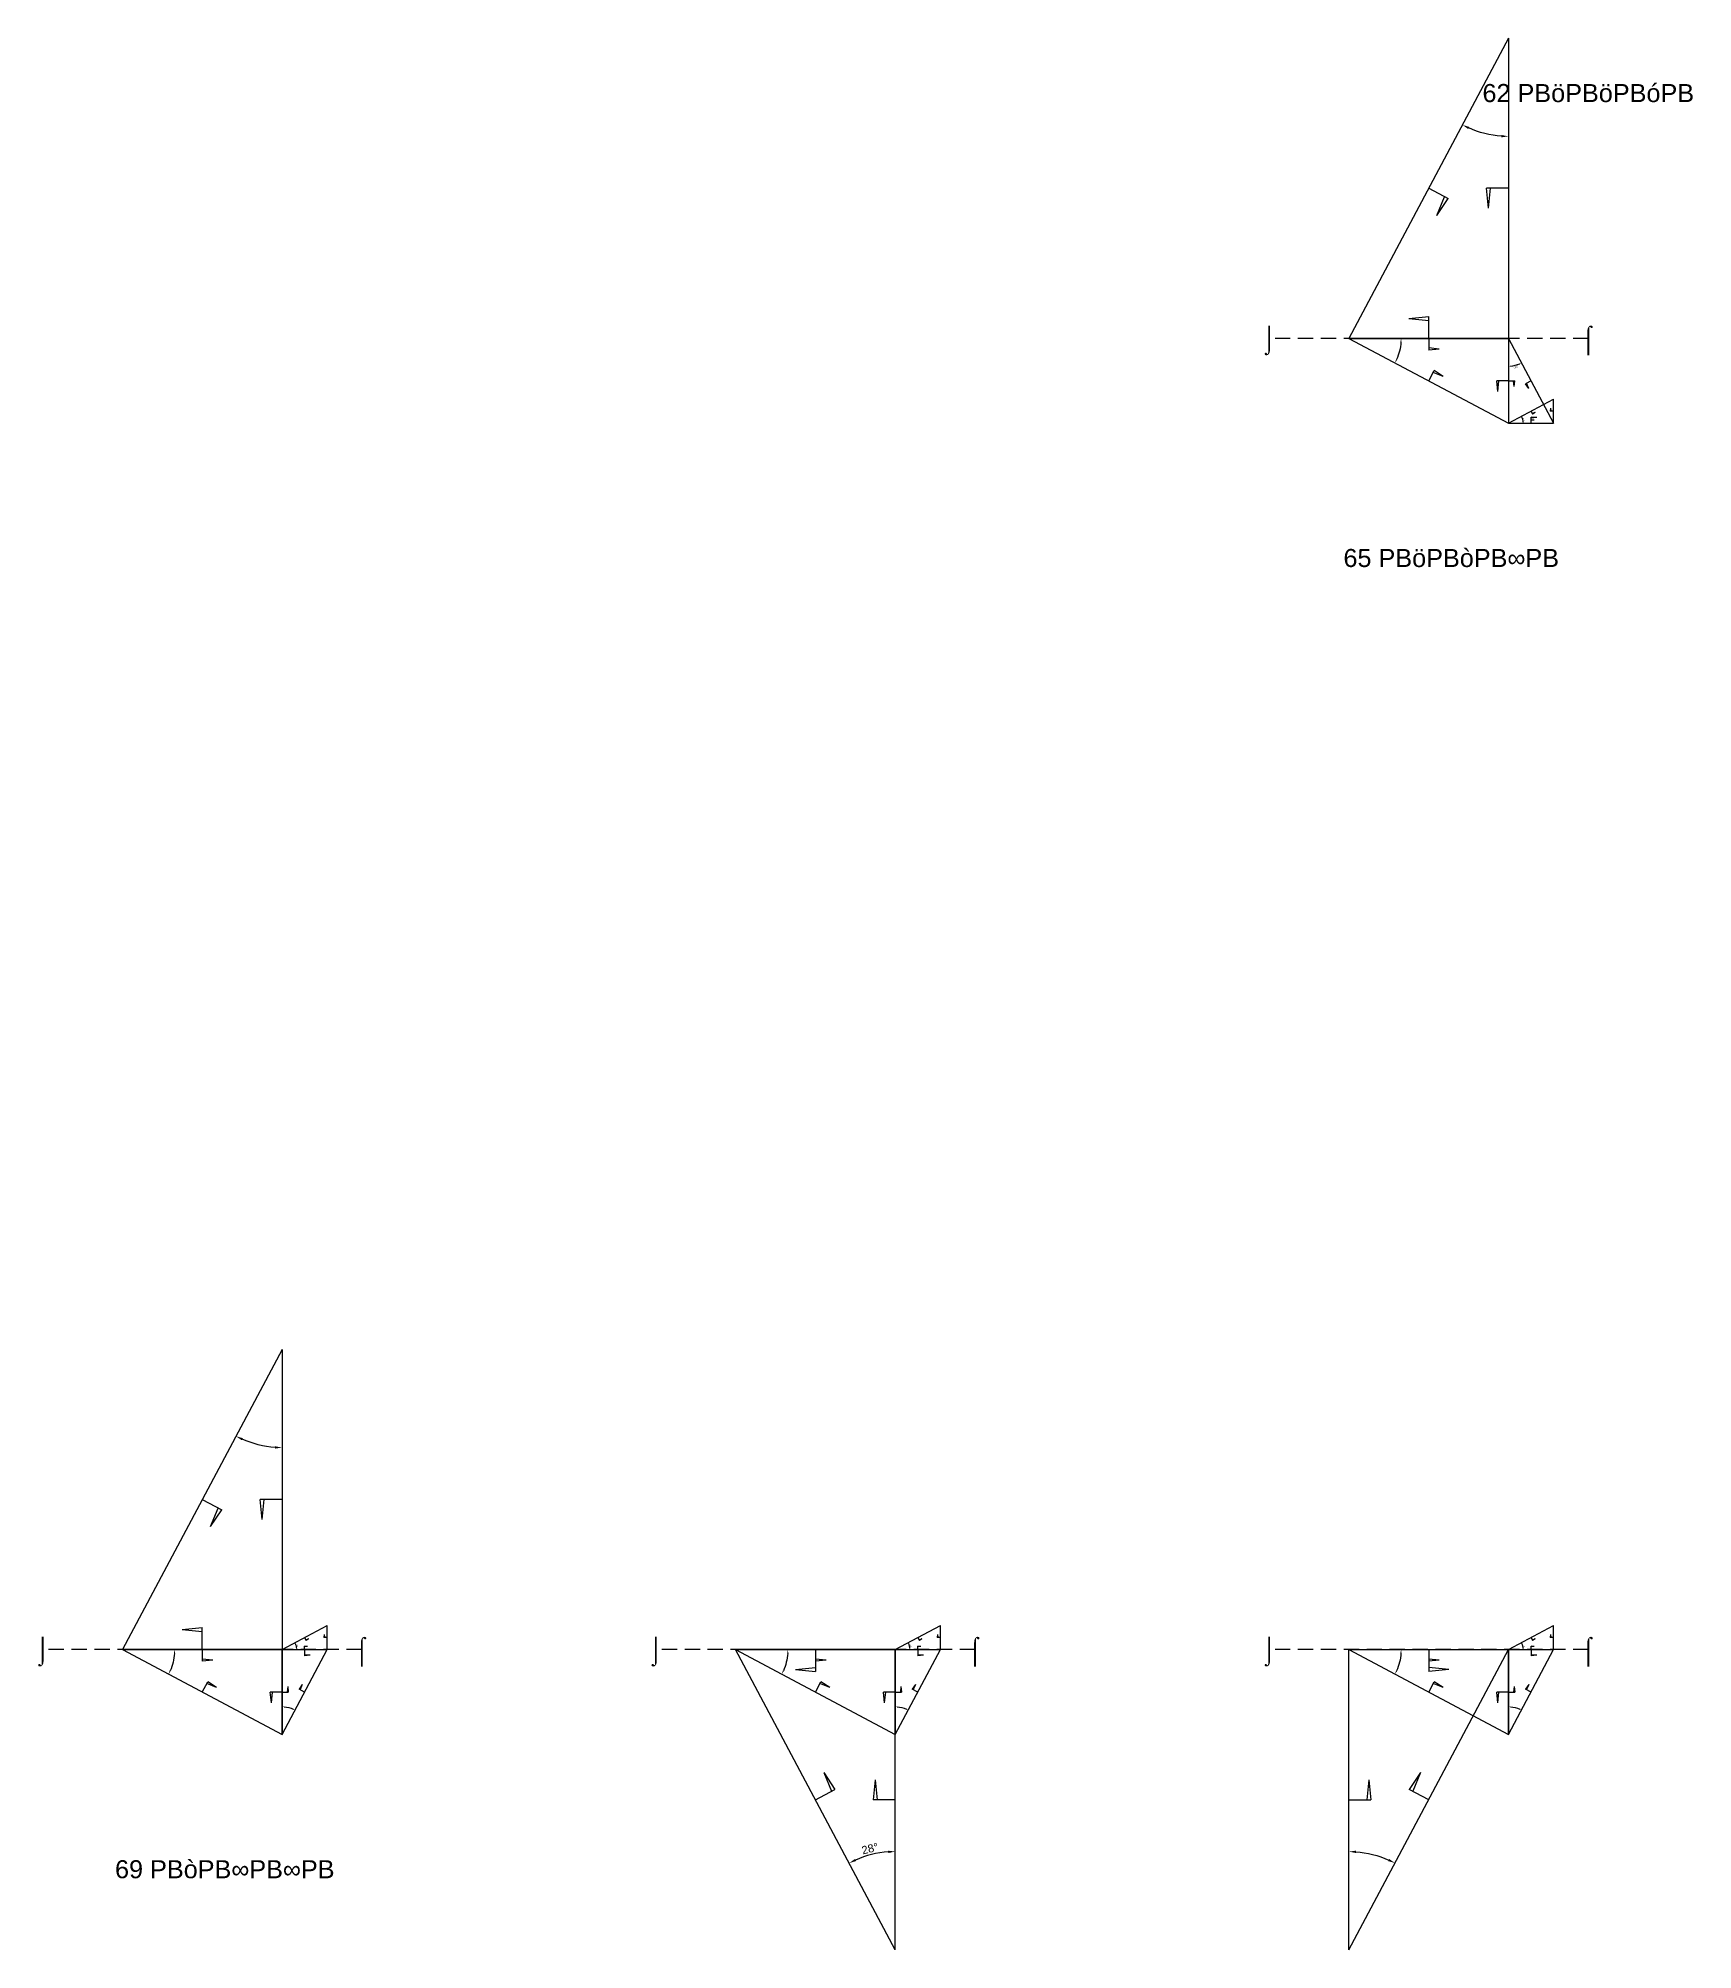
# Model space of a CAD drawing. Header units: millimetres. Extents: x 119083 to 3119777, y -5668141 to 24518.
# Drawn here: x 661447 to 1211484, y -4975946 to -4340439 of the extents above; entities that cross this region are included whole.
import ezdxf
from ezdxf.enums import TextEntityAlignment as Align

# ---------------------------------------------------------------- set-up
doc = ezdxf.new("R2010")
doc.units = ezdxf.units.MM
doc.header["$PDMODE"] = 35
doc.linetypes.add('DASHED', pattern=[19.05, 12.7, -6.35])
for name, color, linetype in [('BASE', 170, 'Continuous'), ('HYPOTENUSE', 20, 'Continuous'), ('PERPENDICULAR', 90, 'Continuous')]:
    doc.layers.add(name, color=color, linetype=linetype)
doc.styles.add('Arial', font='arial_0.ttf')
doc.dimstyles.new('ISO-25', dxfattribs={"dimtxt": 250, "dimasz": 100, "dimexe": 1.25, "dimexo": 0.625, "dimgap": 100, "dimtad": 1, "dimdec": 0, "dimtxsty": 'Arial', "dimcen": 2.5, "dimadec": 0, "dimazin": 0, "dimtfac": 1, "dimtdec": 0, "dimtmove": 0, "dimatfit": 3, "dimfxl": 1, "dimarcsym": 0})

# ---------------------------------------------------------------- blocks, each defined once
blk = doc.blocks.new('*D9')
at = {"color": 0, "lineweight": -2, "ltscale": 100, "transparency": 16777216}
blk.add_arc((0, 0), 4906, 4.08845, 23.91155, dxfattribs=at)
at = {"color": 0, "ltscale": 100, "transparency": 16777216}
for points in [[(4432, 1963), (4537, 2014), (4332, 2303)], [(4952, 352), (4835, 348), (4906, 0)]]:
    blk.add_solid(points, dxfattribs=at)
at = {"layer": 'Defpoints', "color": 0, "ltscale": 100, "transparency": 16777216}
for p in [(15000, 7976), (0, 0), (0, 0), (4841, 796), (15000, 0)]:
    blk.add_point(p, dxfattribs=at)
at = {"color": 0, "ltscale": 100, "transparency": 16777216, "insert": (5055, 1260), "char_height": 400, "attachment_point": 5, "rotation": 284, "style": 'Arial'}
blk.add_mtext('28°', dxfattribs=at)
blk = doc.blocks.new('SanjoyNathGeometrifyingTrigonometryFundamentalLockedSet')
at = {"color": 114, "linetype": 'DASHED', "ltscale": 100, "true_color": 0x139b48}
for p, q in [((14000, 4987.8), (13900, 3987.8)), ((14000, 4987.8), (14100, 3987.8)), ((15000, 3987.8), (13900, 3987.8))]:
    blk.add_line(p, q, dxfattribs=at)
at = {"color": 242, "linetype": 'DASHED', "ltscale": 100, "true_color": 0xcd2027}
for p, q in [((7500, 3987.8), (8016.4, 3016.6)), ((8852.4, 3574.3), (7922.5, 3193.2)), ((8852.4, 3574.3), (8016.4, 3016.6))]:
    blk.add_line(p, q, dxfattribs=at)
at = {"color": 159, "linetype": 'DASHED', "ltscale": 100, "true_color": 0x22346e}
for p, q in [((7500, 0), (7500, 1100)), ((8500, 1000), (7500, 1100)), ((8500, 1000), (7500, 900))]:
    blk.add_line(p, q, dxfattribs=at)
at = {"layer": 'BASE'}
blk.add_line((0, 0), (15000, 0), dxfattribs=at)
at = {"layer": 'HYPOTENUSE'}
blk.add_line((0, 0), (15000, 7975.6), dxfattribs=at)
at = {"layer": 'PERPENDICULAR'}
blk.add_line((15000, 0), (15000, 7975.6), dxfattribs=at)
at = {"color": 4, "ltscale": 100}
dim = blk.add_angular_dim_2l(base=(4841, 795.6), line1=((0, 0), (15000, 0)), line2=((0, 0), (15000, 7975.6)), dimstyle='ISO-25', override={"dimtxt": 400, "dimasz": 350, "dimgap": 100}, dxfattribs=at)
dim.commit()
dim.dimension.update_dxf_attribs({"geometry": '*D9', "text_midpoint": (5055.4, 1260.5)})

msp = doc.modelspace()

# ---------------------------------------------------------------- linework, layer by layer
at = {"linetype": 'DASHED', "ltscale": 400}
for p, q in [((1176749, -4440224), (1070635, -4440224)), ((769024, -4876160), (662910, -4876160)), ((972887, -4876160), (866773, -4876160)), ((1176749, -4876160), (1070635, -4876160))]:
    msp.add_line(p, q, dxfattribs=at)

# ---------------------------------------------------------------- block references
at = {"linetype": 'DASHED', "ltscale": 100}
for p, xscale, yscale, zscale, rotation in [((1150221, -4340439), -6.652377834264341, 6.652377834264341, 6.652377834264341, 90), ((1097164, -4440224), -3.537132037454102, 3.537132037454102, 3.537132037454102, 180), ((1150221, -4440224), 1.880726465346331, 1.880726465346331, 1.880726465346331, 270), ((742496, -4776375), -6.652377834264356, 6.652377834264356, 6.652377834264356, 90), ((689439, -4876160), -3.537132037454116, 3.537132037454116, 3.537132037454116, 180), ((742496, -4904371), -1.880726465346331, 1.880726465346331, 1.880726465346331, 270), ((893301, -4876160), -3.537132037454116, 3.537132037454116, 3.537132037454116, 180), ((946358, -4975946), 6.652377834264356, 6.652377834264356, 6.652377834264356, 90), ((946358, -4904371), -1.880726465346331, 1.880726465346331, 1.880726465346331, 270), ((1097164, -4876160), -3.537132037454116, 3.537132037454116, 3.537132037454116, 180), ((1097164, -4975946), -6.652377834264341, 6.652377834264341, 6.652377834264341, 270), ((1150221, -4904371), -1.880726465346331, 1.880726465346331, 1.880726465346331, 270)]:
    msp.add_blockref('SanjoyNathGeometrifyingTrigonometryFundamentalLockedSet', p, dxfattribs=dict(at, xscale=xscale, yscale=yscale, zscale=zscale, rotation=rotation))
at = {"linetype": 'DASHED'}
for p in [(1150221, -4468435), (742496, -4876160), (946358, -4876160), (1150221, -4876160)]:
    msp.add_blockref('SanjoyNathGeometrifyingTrigonometryFundamentalLockedSet', p, dxfattribs=at)

# ---------------------------------------------------------------- texts
at = {"linetype": 'DASHED', "ltscale": 100, "style": 'Arial'}
for s, p in [('62 PBöPBöPBóPB', (1176749, -4358662)), ('⌡', (1070635, -4440224)), ('⌠', (1176749, -4440224)), ('65 PBöPBòPB∞PB', (1131192, -4513234)), ('⌡', (662910, -4876160)), ('⌠', (769024, -4876160)), ('⌡', (866773, -4876160)), ('⌠', (972887, -4876160)), ('⌡', (1070635, -4876160)), ('⌠', (1176749, -4876160)), ('69 PBòPB∞PB∞PB', (723467, -4949170))]:
    msp.add_text(s, height=6000, dxfattribs=at).set_placement(p, align=Align.MIDDLE_CENTER)

doc.saveas('drawing.dxf')
